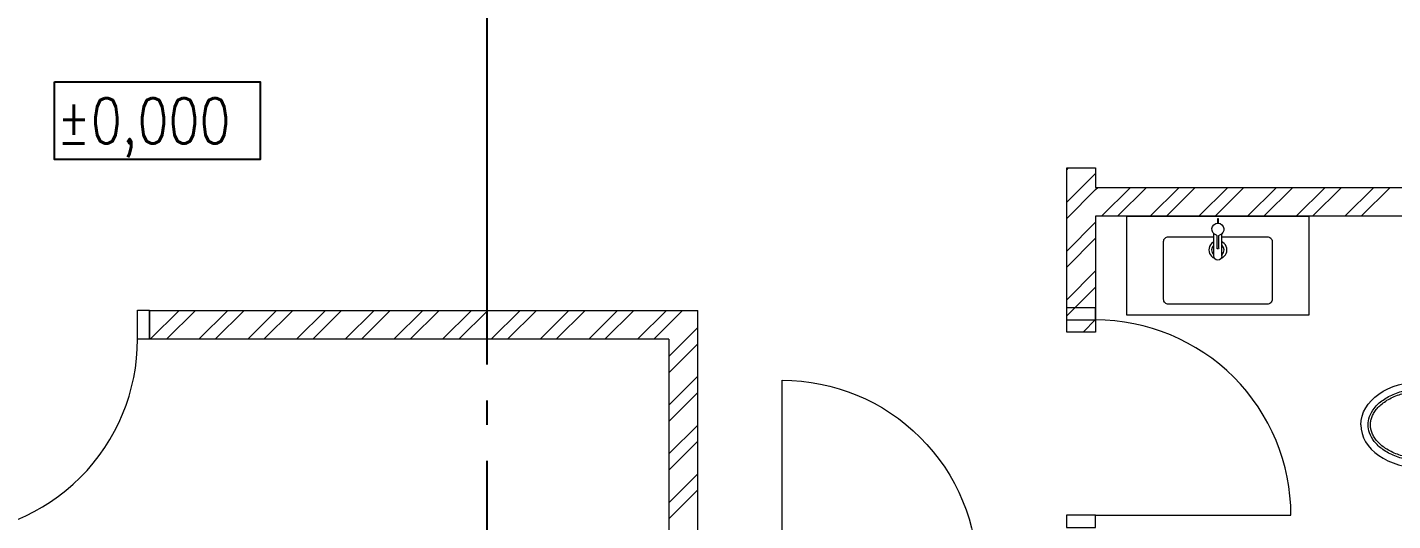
# Model space of a CAD drawing. Header units: inches. Extents: x -21163 to 11874, y -14995 to 6550.
# Drawn here: x -6657 to -993, y -4912 to -2865 of the extents above; entities that cross this region are included whole.
import ezdxf

# ---------------------------------------------------------------- set-up
doc = ezdxf.new("R2010")
doc.units = ezdxf.units.IN
doc.header["$MEASUREMENT"] = 0
doc.set_wipeout_variables(frame=1)
doc.linetypes.add('CONTI', pattern=[0])
doc.linetypes.add('GOST2.303 5', pattern=[24, 20, -1.5, 1, -1.5])
doc.layers.get('0').update_dxf_attribs({"color": 8})
doc.layers.add('axis_dim', color=8, linetype='CONTI')
for name, color, linetype, lineweight in [('doors_windows', 8, 'Continuous', 5), ('mark', 8, 'Continuous', 15), ('sanitary', 8, 'Continuous', 9), ('Wall2', 8, 'Continuous', 5)]:
    doc.layers.add(name, color=color, linetype=linetype, lineweight=lineweight)
doc.styles.add('GOST 2.304', font='CS_Gost2304.shx', dxfattribs={"width": 0.8, "oblique": 15})

# ---------------------------------------------------------------- blocks, each defined once
blk = doc.blocks.new('XR_TYPE 4_P1$0$Vero Basin 48x31')
at = {"color": 0, "linetype": 'Continuous'}
blk.add_lwpolyline([(-0.205, -0.035, 0.414214), (-0.225, -0.055), (-0.225, -0.295, 0.414214), (-0.205, -0.315), (0.205, -0.315, 0.414214), (0.225, -0.295), (0.225, -0.055, 0.414214), (0.205, -0.035)], format="xyb", close=True, dxfattribs=at)
for radius in [0.0375, 0.026]:
    blk.add_circle((0, -0.09), radius, dxfattribs=at)
blk = doc.blocks.new('XR_TYPE 4_P1$0$hansgrohe Metris S basin tap_TOP')
blk.add_wipeout([(0.0021, 0.0249), (0.0021, 0.0436), (-0.0029, 0.0436), (-0.0029, 0.0248), (-0.0042, 0.0246), (-0.0055, 0.0244), (-0.0081, 0.0236), (-0.0105, 0.0227), (-0.013, 0.0213), (-0.0155, 0.0196), (-0.0177, 0.0176), (-0.0194, 0.0157), (-0.021, 0.0136), (-0.0223, 0.0112), (-0.0225, 0.0109), (-0.0234, 0.0088), (-0.0243, 0.0059), (-0.0248, 0.0031), (-0.025, 0), (-0.0249, -0.0022), (-0.0245, -0.0052), (-0.0238, -0.0076), (-0.0228, -0.0104), (-0.0215, -0.0128), (-0.0201, -0.0149), (-0.0179, -0.0174), (-0.017, -0.0183), (-0.017, -0.111), (-0.0168, -0.1134), (-0.0164, -0.1154), (-0.0158, -0.1173), (-0.0147, -0.1195), (-0.0135, -0.1214), (-0.0122, -0.1229), (-0.0106, -0.1243), (-0.0086, -0.1257), (-0.0065, -0.1267), (-0.0044, -0.1274), (-0.0022, -0.1279), (0, -0.128), (0.0024, -0.1278), (0.0044, -0.1274), (0.0065, -0.1267), (0.0083, -0.1258), (0.0104, -0.1245), (0.012, -0.1231), (0.0136, -0.1212), (0.0147, -0.1196), (0.0158, -0.1173), (0.0164, -0.1156), (0.0169, -0.1129), (0.017, -0.111), (0.017, -0.0182), (0.0183, -0.017), (0.0198, -0.0152), (0.0216, -0.0126), (0.0227, -0.0105), (0.0238, -0.0076), (0.0245, -0.0051), (0.0249, -0.0024), (0.025, 0), (0.0247, 0.0039), (0.0243, 0.0058), (0.0234, 0.0088), (0.0223, 0.0113), (0.0212, 0.0132), (0.0195, 0.0157), (0.0177, 0.0177), (0.0156, 0.0195), (0.0131, 0.0213), (0.0108, 0.0225), (0.0074, 0.0239), (0.0053, 0.0244)])
for p, q in [((-0.017, -0.111), (-0.017, -0.0183)), ((-0.004, -0.078), (-0.004, -0.0275)), ((0.004, -0.0275), (0.004, -0.078)), ((0.017, -0.111), (0.017, -0.0182))]:
    blk.add_line(p, q)
blk.add_lwpolyline([(-0.0029, 0.0248), (-0.0029, 0.0436), (0.0021, 0.0436), (0.0021, 0.0249)])
for centre, radius, start, end in [((0, 0), 0.025, 284.3837, 255.6163), ((-0.0075, -0.0275), 0.00348, 359.0153, 68.563), ((0.0075, -0.0274), 0.00345, 111.1125, 181.3092), ((0, -0.111), 0.017, 180, 0), ((0, -0.078), 0.004, 180, 0)]:
    blk.add_arc(centre, radius, start, end)
blk = doc.blocks.new('jy6r')
at = {"color": 0}
for p, q in [((64668.2, -13271.9), (64373.4, -13271.8)), ((64589.5, -13301.9), (64373.4, -13301.8)), ((64668.2, -13631.9), (64668.2, -13271.9)), ((64571.7, -13311.9), (64373.4, -13311.8)), ((64601.8, -13347.4), (64624.8, -13347.4)), ((64624.8, -13347.4), (64624.6, -13554.5)), ((64571.5, -13591.9), (64373.2, -13591.8)), ((64624.6, -13554.5), (64602.2, -13554.5)), ((64589.3, -13601.9), (64373.2, -13601.8)), ((64668.2, -13631.9), (64373.2, -13631.8))]:
    blk.add_line(p, q, dxfattribs=at)
for radius, end in [(485.2, 17.979), (465.2, 17.4853)]:
    blk.add_arc((64127.9, -13451.7), radius, 341.9643, end, dxfattribs=at)
at = {"color": 0, "lineweight": 9, "extrusion": (0, 0, -1)}
blk.add_ellipse((64373.3, -13451.8), major_axis=(-255.1, 0.1), ratio=0.705489, start_param=0, end_param=1.570796, dxfattribs=at)
at = {"color": 0, "lineweight": 9}
blk.add_ellipse((64373.3, -13451.8), major_axis=(-255.1, 0.1), ratio=0.705489, start_param=0, end_param=1.570796, dxfattribs=at)
for points, knots in [([(64373.2, -13601.8), (64354.8, -13601.8), (64335.5, -13600.2), (64306.5, -13595.1), (64296.9, -13592.9), (64277.9, -13587.6), (64268.5, -13584.4), (64250.4, -13577.3), (64241.7, -13573.2), (64225.2, -13564.4), (64217.3, -13559.6), (64202.9, -13549.4), (64196.2, -13543.9), (64184.2, -13532.7), (64178.9, -13526.9), (64164.8, -13509.3), (64158.3, -13497.2), (64149.9, -13473.8), (64148.1, -13462.5), (64148.1, -13440.9), (64149.9, -13429.5), (64158.3, -13406.1), (64164.9, -13394.1), (64178.9, -13376.5), (64184.3, -13370.7), (64196.3, -13359.5), (64203, -13354), (64217.5, -13343.8), (64225.3, -13339), (64241.8, -13330.2), (64250.6, -13326.2), (64268.6, -13319.1), (64278, -13315.9), (64297, -13310.6), (64306.7, -13308.5), (64335.7, -13303.3), (64355, -13301.8), (64373.4, -13301.8)], [-1.570796, -1.570796, -1.570796, -1.570796, -1.308997, -1.308997, -1.178097, -1.178097, -1.047198, -1.047198, -0.916298, -0.916298, -0.785398, -0.785398, -0.654498, -0.654498, -0.523599, -0.523599, -0.261799, -0.261799, 0, 0, 0.261799, 0.261799, 0.523599, 0.523599, 0.654498, 0.654498, 0.785398, 0.785398, 0.916298, 0.916298, 1.047198, 1.047198, 1.178097, 1.178097, 1.308997, 1.308997, 1.570796, 1.570796, 1.570796, 1.570796]), ([(64373.2, -13591.8), (64355.4, -13591.8), (64336.6, -13590.3), (64308.6, -13585.3), (64299.2, -13583.2), (64280.9, -13578), (64271.9, -13575), (64254.5, -13568.1), (64246.1, -13564.2), (64230.2, -13555.8), (64222.8, -13551.2), (64209, -13541.4), (64202.7, -13536.3), (64191.4, -13525.7), (64186.4, -13520.3), (64177.7, -13509.4), (64174, -13503.8), (64167.9, -13492.9), (64165.4, -13487.5), (64161.6, -13476.9), (64160.3, -13471.7), (64158.5, -13461.5), (64158.1, -13456.5), (64158.1, -13446.8), (64158.5, -13441.9), (64160.3, -13431.7), (64161.6, -13426.5), (64165.4, -13415.9), (64167.9, -13410.5), (64174, -13399.5), (64177.7, -13394), (64186.4, -13383.1), (64191.4, -13377.6), (64202.8, -13367.1), (64209.1, -13362), (64222.9, -13352.3), (64230.3, -13347.7), (64246.2, -13339.2), (64254.6, -13335.4), (64272, -13328.5), (64281, -13325.5), (64299.4, -13320.4), (64308.7, -13318.2), (64336.8, -13313.3), (64355.5, -13311.8), (64373.4, -13311.8)], [-1.570796, -1.570796, -1.570796, -1.570796, -1.308997, -1.308997, -1.178097, -1.178097, -1.047198, -1.047198, -0.916298, -0.916298, -0.785398, -0.785398, -0.654498, -0.654498, -0.523599, -0.523599, -0.392699, -0.392699, -0.261799, -0.261799, -0.1309, -0.1309, 0, 0, 0.1309, 0.1309, 0.261799, 0.261799, 0.392699, 0.392699, 0.523599, 0.523599, 0.654498, 0.654498, 0.785398, 0.785398, 0.916298, 0.916298, 1.047198, 1.047198, 1.178097, 1.178097, 1.308997, 1.308997, 1.570796, 1.570796, 1.570796, 1.570796])]:
    blk.add_open_spline(points, degree=3, knots=knots, dxfattribs=at)
blk = doc.blocks.new('*U23')
at = {"color": 0, "linetype": 'ByBlock', "ltscale": 10}
blk.add_lwpolyline([(-860, 0), (-860, 810, -0.414214), (-50, 0)], format="xyb", dxfattribs=at)
at = {"color": 0}
for points in [[(-910, 0), (-860, 0), (-860, -120.6), (-910, -120.6)], [(-50, 0), (0, 0), (0, -120.6), (-50, -120.6)]]:
    blk.add_lwpolyline(points, close=True, dxfattribs=at)
blk = doc.blocks.new('*U25')
at = {"color": 0, "linetype": 'ByBlock', "ltscale": 10}
blk.add_lwpolyline([(-50, 0), (-50, 810, 0.414214), (-860, 0)], format="xyb", dxfattribs=at)
at = {"color": 0}
for points in [[(-910, 0), (-860, 0), (-860, -120.6), (-910, -120.6)], [(-50, 0), (0, 0), (0, -120.6), (-50, -120.6)]]:
    blk.add_lwpolyline(points, close=True, dxfattribs=at)
blk = doc.blocks.new('*U26')
at = {"color": 0}
for points in [[(-910, 0), (-860, 0), (-860, 120.6), (-910, 120.6)], [(-50, 0), (0, 0), (0, 120.6), (-50, 120.6)]]:
    blk.add_lwpolyline(points, close=True, dxfattribs=at)
at = {"color": 0, "linetype": 'ByBlock', "ltscale": 10}
blk.add_lwpolyline([(-50, 0), (-50, -810, -0.414214), (-860, 0)], format="xyb", dxfattribs=at)

msp = doc.modelspace()

# ---------------------------------------------------------------- linework, layer by layer
at = {"layer": 'axis_dim', "linetype": 'GOST2.303 5', "lineweight": 25, "ltscale": 100}
msp.add_lwpolyline([(-4750.6, -2264), (-4750.6, -7664)], dxfattribs=at)
at = {"layer": 'mark', "linetype": 'Continuous', "lineweight": 25, "ltscale": 75}
msp.add_lwpolyline([(-6544.1, -3091.9), (-5691.2, -3091.9), (-5691.2, -3414.4), (-6544.1, -3414.4)], close=True, dxfattribs=at)
at = {"layer": 'sanitary', "linetype": 'ByBlock', "lineweight": 0}
msp.add_lwpolyline([(-2096.4, -3649.5), (-1340.8, -3649.5), (-1340.8, -4059.5), (-2096.4, -4059.5)], close=True, dxfattribs=at)
at = {"layer": 'Wall2', "ltscale": 100}
for points in [[(-2345.6, -3456.6), (-2337.9, -3449)], [(-2345.6, -4129.5), (-2345.6, -3449)], [(-2345.6, -3449), (-2225.6, -3449)], [(-2225.6, -3449), (-2225.6, -3529.5)], [(-2345.6, -3591.3), (-2225.6, -3471.3)], [(-2345.6, -3658.7), (-2225.6, -3538.7)], [(-2225.6, -3538.7), (-2216.3, -3529.5)], [(-2225.6, -3529.5), (-425.6, -3529.5)], [(-2201.6, -3649.5), (-2081.6, -3529.5)], [(-2134.3, -3649.5), (-2014.3, -3529.5)], [(-1999.6, -3649.5), (-1879.6, -3529.5)], [(-1932.2, -3649.5), (-1812.2, -3529.5)], [(-1595.5, -3649.5), (-1475.5, -3529.5)], [(-1528.1, -3649.5), (-1408.1, -3529.5)], [(-1393.4, -3649.5), (-1273.4, -3529.5)], [(-1326.1, -3649.5), (-1206.1, -3529.5)], [(-1191.4, -3649.5), (-1071.4, -3529.5)], [(-1124, -3649.5), (-1004, -3529.5)], [(-2345.6, -3793.4), (-2225.6, -3673.4)], [(-2225.6, -3649.5), (-2225.6, -4129.5)], [(-2345.6, -3860.7), (-2225.6, -3740.7)], [(-2345.6, -3995.5), (-2225.6, -3875.5)], [(-2345.6, -4062.8), (-2225.6, -3942.8)], [(-6149.6, -4159.5), (-6149.6, -4039.5)], [(-6149.6, -4039.5), (-3875.6, -4039.5)], [(-6146.6, -4159.5), (-6026.6, -4039.5)], [(-6079.3, -4159.5), (-5959.3, -4039.5)], [(-5944.6, -4159.5), (-5824.6, -4039.5)], [(-5877.2, -4159.5), (-5757.2, -4039.5)], [(-5742.5, -4159.5), (-5622.5, -4039.5)], [(-5675.1, -4159.5), (-5555.1, -4039.5)], [(-5540.4, -4159.5), (-5420.4, -4039.5)], [(-5473.1, -4159.5), (-5353.1, -4039.5)], [(-5338.4, -4159.5), (-5218.4, -4039.5)], [(-5271, -4159.5), (-5151, -4039.5)], [(-5136.3, -4159.5), (-5016.3, -4039.5)], [(-5069, -4159.5), (-4949, -4039.5)], [(-4934.3, -4159.5), (-4814.3, -4039.5)], [(-4866.9, -4159.5), (-4746.9, -4039.5)], [(-4732.2, -4159.5), (-4612.2, -4039.5)], [(-4664.9, -4159.5), (-4544.9, -4039.5)], [(-4530.2, -4159.5), (-4410.2, -4039.5)], [(-4462.8, -4159.5), (-4342.8, -4039.5)], [(-4328.1, -4159.5), (-4208.1, -4039.5)], [(-4260.8, -4159.5), (-4140.8, -4039.5)], [(-4126.1, -4159.5), (-4006.1, -4039.5)], [(-4058.7, -4159.5), (-3938.7, -4039.5)], [(-3875.6, -5139.5), (-3875.6, -4039.5)], [(-2277.6, -4129.5), (-2225.6, -4077.5)], [(-3995.6, -4231.1), (-3875.6, -4111.1)], [(-2225.6, -4129.5), (-2345.6, -4129.5)], [(-3995.6, -4159.5), (-6149.6, -4159.5)], [(-3995.6, -4159.5), (-3995.6, -7489)], [(-3995.6, -4298.4), (-3875.6, -4178.4)], [(-3995.6, -4433.1), (-3875.6, -4313.1)], [(-3995.6, -4500.5), (-3875.6, -4380.5)], [(-3995.6, -4635.2), (-3875.6, -4515.2)], [(-3995.6, -4702.5), (-3875.6, -4582.5)], [(-3995.6, -4837.2), (-3875.6, -4717.2)], [(-3995.6, -4904.6), (-3875.6, -4784.6)]]:
    msp.add_lwpolyline(points, dxfattribs=at)

# ---------------------------------------------------------------- block references
at = {"layer": 'doors_windows', "color": 8, "xscale": -1}
for name, p, rotation in [('*U26', (-7059.6, -4159.5), 359.9999936264059), ('*U23', (-2225.6, -4029.5), 269.9999936264059), ('*U25', (-3575.6, -5139.5), 359.9999936264059)]:
    msp.add_blockref(name, p, dxfattribs=dict(at, rotation=rotation))
at = {"layer": 'sanitary', "linetype": 'ByBlock', "lineweight": 0, "xscale": -1000, "yscale": 1000, "zscale": 1000}
msp.add_blockref('XR_TYPE 4_P1$0$Vero Basin 48x31', (-1718.6, -3698.9), dxfattribs=at)
at = {"layer": 'sanitary', "linetype": 'ByBlock', "lineweight": 0}
msp.add_blockref('jy6r', (-65243.8, 8937.5), dxfattribs=at)

# ---------------------------------------------------------------- texts
at = {"layer": 'mark', "linetype": 'Continuous', "lineweight": 25, "ltscale": 75, "insert": (-6534.7, -3159.4), "char_height": 187.5, "width": 759.467, "attachment_point": 1, "style": 'GOST 2.304'}
msp.add_mtext('{\\Fsimplex|c0;\\Q0.2618;%%P\\Fsimplex|c204;0,000}', dxfattribs=at)

# ---------------------------------------------------------------- next in the draw order: block references
at = {"layer": 'sanitary', "linetype": 'ByBlock', "lineweight": 0, "xscale": -1000, "yscale": 1000, "zscale": 1000}
msp.add_blockref('XR_TYPE 4_P1$0$hansgrohe Metris S basin tap_TOP', (-1718.6, -3702.9), dxfattribs=at)

# ---------------------------------------------------------------- next in the draw order: linework, layer by layer
at = {"layer": 'Wall2', "ltscale": 100}
for points in [[(-1797.5, -3649.5), (-1677.5, -3529.5)], [(-1730.2, -3649.5), (-1610.2, -3529.5)], [(-425.6, -3649.5), (-2225.6, -3649.5)]]:
    msp.add_lwpolyline(points, dxfattribs=at)

doc.saveas('drawing.dxf')
